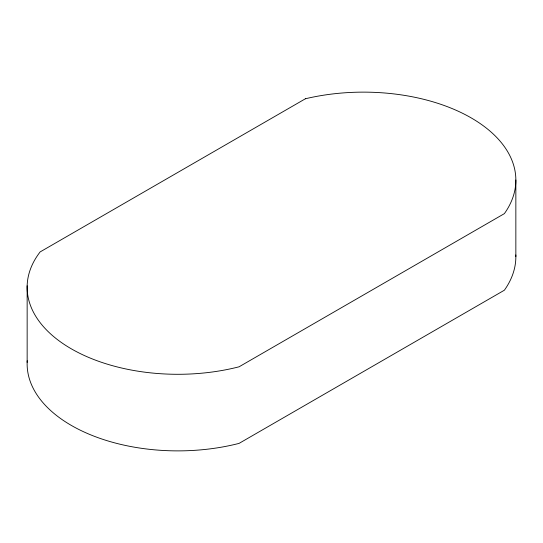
<?xml version="1.0" encoding="UTF-8"?>
<svg xmlns="http://www.w3.org/2000/svg" width="543" height="543" viewBox="0 0 543 543"><rect width="100%" height="100%" fill="white"/><g stroke="black" fill="none" stroke-linecap="round" stroke-linejoin="round"><path stroke-width="0.81" d="M515.85 180.004L515.85 256.588M27.15 285.788L27.15 362.371M515.823 254.952A152.413 87.993 0 0 1 504.372 290.213L239.083 443.38A150.737 87.029 0 0 1 27.225 360.715M305.404 98.765L40.121 251.925A150.737 87.029 0 0 0 71.276 348.803A150.737 87.029 0 0 0 239.083 366.796L504.372 213.637A152.413 87.993 0 0 0 471.209 117.906A152.413 87.993 0 0 0 305.404 98.765"/></g></svg>
